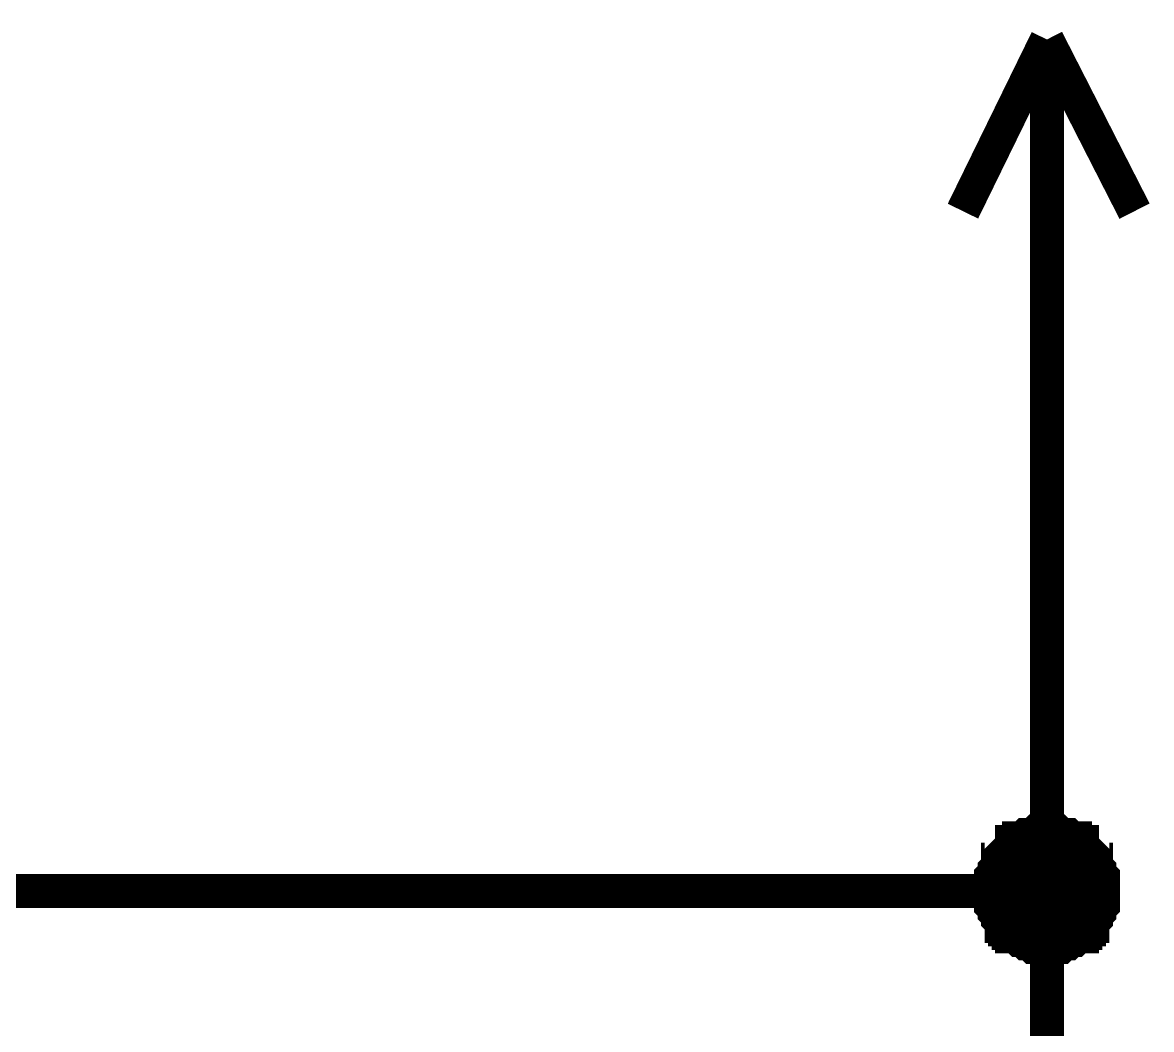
# Model space of a CAD drawing. Extents: x 260 to 1101, y 70 to 664.
# Drawn here: x 917.41 to 927.42, y 505.55 to 514.47 of the extents above; entities that cross this region are included whole.
import ezdxf

# ---------------------------------------------------------------- set-up
doc = ezdxf.new("R2010")
doc.units = 0
doc.header["$MEASUREMENT"] = 0
doc.layers.add('Sheet', color=255, linetype='CONTINUOUS')

msp = doc.modelspace()

# ---------------------------------------------------------------- linework, layer by layer
at = {"layer": 'Sheet'}
for points, const_width in [([(926.49, 514.324), (925.745, 512.802)], 0.3), ([(926.49, 514.324), (927.267, 512.802)], 0.3), ([(926.49, 511.776), (926.49, 514.324)], 0.3), ([(926.49, 506.775), (926.49, 511.776)], 0.3), ([(925.993, 506.775), (925.993, 506.806), (925.993, 506.837), (925.993, 506.837), (925.993, 506.868), (925.993, 506.899), (926.025, 506.93), (926.025, 506.961), (926.025, 506.961), (926.056, 506.992), (926.056, 507.023), (926.056, 507.054), (926.087, 507.054), (926.087, 507.085), (926.118, 507.116), (926.118, 507.116), (926.149, 507.148), (926.149, 507.148), (926.18, 507.179), (926.18, 507.21), (926.211, 507.21), (926.242, 507.21), (926.242, 507.241), (926.273, 507.241), (926.304, 507.272), (926.304, 507.272), (926.335, 507.272), (926.366, 507.272), (926.397, 507.303), (926.428, 507.303), (926.428, 507.303), (926.459, 507.303), (926.49, 507.303)], 0.3), ([(925.993, 506.775), (925.993, 506.806), (925.993, 506.837), (925.993, 506.837), (925.993, 506.868), (925.993, 506.899), (926.025, 506.93), (926.025, 506.961), (926.025, 506.961), (926.056, 506.992), (926.056, 507.023), (926.056, 507.054), (926.087, 507.054), (926.087, 507.085), (926.118, 507.116), (926.118, 507.116), (926.149, 507.148), (926.149, 507.148), (926.18, 507.179), (926.18, 507.21), (926.211, 507.21), (926.242, 507.21), (926.242, 507.241), (926.273, 507.241), (926.304, 507.272), (926.304, 507.272), (926.335, 507.272), (926.366, 507.272), (926.397, 507.303), (926.428, 507.303), (926.428, 507.303), (926.459, 507.303), (926.49, 507.303)], 0.3), ([(925.993, 506.775), (925.993, 506.806), (925.993, 506.837), (925.993, 506.837), (925.993, 506.868), (925.993, 506.899), (926.025, 506.93), (926.025, 506.961), (926.025, 506.961), (926.056, 506.992), (926.056, 507.023), (926.056, 507.054), (926.087, 507.054), (926.087, 507.085), (926.118, 507.116), (926.118, 507.116), (926.149, 507.148), (926.149, 507.148), (926.18, 507.179), (926.18, 507.21), (926.211, 507.21), (926.242, 507.21), (926.242, 507.241), (926.273, 507.241), (926.304, 507.272), (926.304, 507.272), (926.335, 507.272), (926.366, 507.272), (926.397, 507.303), (926.428, 507.303), (926.428, 507.303), (926.459, 507.303), (926.49, 507.303)], 0.3), ([(925.993, 506.775), (925.993, 506.806), (925.993, 506.837), (925.993, 506.837), (925.993, 506.868), (925.993, 506.899), (926.025, 506.93), (926.025, 506.961), (926.025, 506.961), (926.056, 506.992), (926.056, 507.023), (926.056, 507.054), (926.087, 507.054), (926.087, 507.085), (926.118, 507.116), (926.118, 507.116), (926.149, 507.148), (926.149, 507.148), (926.18, 507.179), (926.18, 507.21), (926.211, 507.21), (926.242, 507.21), (926.242, 507.241), (926.273, 507.241), (926.304, 507.272), (926.304, 507.272), (926.335, 507.272), (926.366, 507.272), (926.397, 507.303), (926.428, 507.303), (926.428, 507.303), (926.459, 507.303), (926.49, 507.303)], 0.3), ([(925.993, 506.775), (925.993, 506.806), (925.993, 506.837), (925.993, 506.837), (925.993, 506.868), (925.993, 506.899), (926.025, 506.93), (926.025, 506.961), (926.025, 506.961), (926.056, 506.992), (926.056, 507.023), (926.056, 507.054), (926.087, 507.054), (926.087, 507.085), (926.118, 507.116), (926.118, 507.116), (926.149, 507.148), (926.149, 507.148), (926.18, 507.179), (926.18, 507.21), (926.211, 507.21), (926.242, 507.21), (926.242, 507.241), (926.273, 507.241), (926.304, 507.272), (926.304, 507.272), (926.335, 507.272), (926.366, 507.272), (926.397, 507.303), (926.428, 507.303), (926.428, 507.303), (926.459, 507.303), (926.49, 507.303)], 0.3), ([(925.993, 506.775), (925.993, 506.806), (925.993, 506.837), (925.993, 506.837), (925.993, 506.868), (925.993, 506.899), (926.025, 506.93), (926.025, 506.961), (926.025, 506.961), (926.056, 506.992), (926.056, 507.023), (926.056, 507.054), (926.087, 507.054), (926.087, 507.085), (926.118, 507.116), (926.118, 507.116), (926.149, 507.148), (926.149, 507.148), (926.18, 507.179), (926.18, 507.21), (926.211, 507.21), (926.242, 507.21), (926.242, 507.241), (926.273, 507.241), (926.304, 507.272), (926.304, 507.272), (926.335, 507.272), (926.366, 507.272), (926.397, 507.303), (926.428, 507.303), (926.428, 507.303), (926.459, 507.303), (926.49, 507.303)], 0.3), ([(926.49, 507.303), (926.49, 507.303)], 0.3), ([(926.49, 507.303), (926.521, 507.303), (926.552, 507.303), (926.552, 507.303), (926.584, 507.303), (926.615, 507.272), (926.646, 507.272), (926.677, 507.272), (926.677, 507.272), (926.708, 507.241), (926.739, 507.241), (926.739, 507.21), (926.77, 507.21), (926.801, 507.21), (926.801, 507.179), (926.832, 507.148), (926.832, 507.148), (926.863, 507.116), (926.863, 507.116), (926.894, 507.085), (926.894, 507.054), (926.925, 507.054), (926.925, 507.023), (926.925, 506.992), (926.956, 506.961), (926.956, 506.961), (926.956, 506.93), (926.987, 506.899), (926.987, 506.868), (926.987, 506.837), (926.987, 506.837), (926.987, 506.806), (926.987, 506.775)], 0.3), ([(926.49, 507.303), (926.49, 507.303)], 0.3), ([(926.49, 507.303), (926.521, 507.303), (926.552, 507.303), (926.552, 507.303), (926.584, 507.303), (926.615, 507.272), (926.646, 507.272), (926.677, 507.272), (926.677, 507.272), (926.708, 507.241), (926.739, 507.241), (926.739, 507.21), (926.77, 507.21), (926.801, 507.21), (926.801, 507.179), (926.832, 507.148), (926.832, 507.148), (926.863, 507.116), (926.863, 507.116), (926.894, 507.085), (926.894, 507.054), (926.925, 507.054), (926.925, 507.023), (926.925, 506.992), (926.956, 506.961), (926.956, 506.961), (926.956, 506.93), (926.987, 506.899), (926.987, 506.868), (926.987, 506.837), (926.987, 506.837), (926.987, 506.806), (926.987, 506.775)], 0.3), ([(926.49, 507.303), (926.49, 507.303)], 0.3), ([(926.49, 507.303), (926.521, 507.303), (926.552, 507.303), (926.552, 507.303), (926.584, 507.303), (926.615, 507.272), (926.646, 507.272), (926.677, 507.272), (926.677, 507.272), (926.708, 507.241), (926.739, 507.241), (926.739, 507.21), (926.77, 507.21), (926.801, 507.21), (926.801, 507.179), (926.832, 507.148), (926.832, 507.148), (926.863, 507.116), (926.863, 507.116), (926.894, 507.085), (926.894, 507.054), (926.925, 507.054), (926.925, 507.023), (926.925, 506.992), (926.956, 506.961), (926.956, 506.961), (926.956, 506.93), (926.987, 506.899), (926.987, 506.868), (926.987, 506.837), (926.987, 506.837), (926.987, 506.806), (926.987, 506.775)], 0.3), ([(926.49, 507.303), (926.49, 507.303)], 0.3), ([(926.49, 507.303), (926.521, 507.303), (926.552, 507.303), (926.552, 507.303), (926.584, 507.303), (926.615, 507.272), (926.646, 507.272), (926.677, 507.272), (926.677, 507.272), (926.708, 507.241), (926.739, 507.241), (926.739, 507.21), (926.77, 507.21), (926.801, 507.21), (926.801, 507.179), (926.832, 507.148), (926.832, 507.148), (926.863, 507.116), (926.863, 507.116), (926.894, 507.085), (926.894, 507.054), (926.925, 507.054), (926.925, 507.023), (926.925, 506.992), (926.956, 506.961), (926.956, 506.961), (926.956, 506.93), (926.987, 506.899), (926.987, 506.868), (926.987, 506.837), (926.987, 506.837), (926.987, 506.806), (926.987, 506.775)], 0.3), ([(926.49, 507.303), (926.49, 507.303)], 0.3), ([(926.49, 507.303), (926.521, 507.303), (926.552, 507.303), (926.552, 507.303), (926.584, 507.303), (926.615, 507.272), (926.646, 507.272), (926.677, 507.272), (926.677, 507.272), (926.708, 507.241), (926.739, 507.241), (926.739, 507.21), (926.77, 507.21), (926.801, 507.21), (926.801, 507.179), (926.832, 507.148), (926.832, 507.148), (926.863, 507.116), (926.863, 507.116), (926.894, 507.085), (926.894, 507.054), (926.925, 507.054), (926.925, 507.023), (926.925, 506.992), (926.956, 506.961), (926.956, 506.961), (926.956, 506.93), (926.987, 506.899), (926.987, 506.868), (926.987, 506.837), (926.987, 506.837), (926.987, 506.806), (926.987, 506.775)], 0.3), ([(926.49, 507.303), (926.49, 507.303)], 0.3), ([(926.49, 507.303), (926.521, 507.303), (926.552, 507.303), (926.552, 507.303), (926.584, 507.303), (926.615, 507.272), (926.646, 507.272), (926.677, 507.272), (926.677, 507.272), (926.708, 507.241), (926.739, 507.241), (926.739, 507.21), (926.77, 507.21), (926.801, 507.21), (926.801, 507.179), (926.832, 507.148), (926.832, 507.148), (926.863, 507.116), (926.863, 507.116), (926.894, 507.085), (926.894, 507.054), (926.925, 507.054), (926.925, 507.023), (926.925, 506.992), (926.956, 506.961), (926.956, 506.961), (926.956, 506.93), (926.987, 506.899), (926.987, 506.868), (926.987, 506.837), (926.987, 506.837), (926.987, 506.806), (926.987, 506.775)], 0.3), ([(925.993, 506.775), (925.993, 506.806), (925.993, 506.837), (925.993, 506.837), (925.993, 506.868), (925.993, 506.899), (926.025, 506.93), (926.025, 506.961), (926.025, 506.961), (926.056, 506.992), (926.056, 507.023), (926.056, 507.054), (926.087, 507.054), (926.087, 507.085), (926.118, 507.116), (926.118, 507.116), (926.149, 507.148), (926.149, 507.148), (926.18, 507.179), (926.18, 507.21), (926.211, 507.21), (926.242, 507.21), (926.242, 507.241), (926.273, 507.241), (926.304, 507.272), (926.304, 507.272), (926.335, 507.272), (926.366, 507.272), (926.397, 507.303), (926.428, 507.303), (926.428, 507.303), (926.459, 507.303), (926.49, 507.303)], 0.0991), ([(925.993, 506.775), (925.993, 506.806), (925.993, 506.837), (925.993, 506.837), (925.993, 506.868), (925.993, 506.899), (926.025, 506.93), (926.025, 506.961), (926.025, 506.961), (926.056, 506.992), (926.056, 507.023), (926.056, 507.054), (926.087, 507.054), (926.087, 507.085), (926.118, 507.116), (926.118, 507.116), (926.149, 507.148), (926.149, 507.148), (926.18, 507.179), (926.18, 507.21), (926.211, 507.21), (926.242, 507.21), (926.242, 507.241), (926.273, 507.241), (926.304, 507.272), (926.304, 507.272), (926.335, 507.272), (926.366, 507.272), (926.397, 507.303), (926.428, 507.303), (926.428, 507.303), (926.459, 507.303), (926.49, 507.303)], 0.0991), ([(925.993, 506.775), (925.993, 506.806), (925.993, 506.837), (925.993, 506.837), (925.993, 506.868), (925.993, 506.899), (926.025, 506.93), (926.025, 506.961), (926.025, 506.961), (926.056, 506.992), (926.056, 507.023), (926.056, 507.054), (926.087, 507.054), (926.087, 507.085), (926.118, 507.116), (926.118, 507.116), (926.149, 507.148), (926.149, 507.148), (926.18, 507.179), (926.18, 507.21), (926.211, 507.21), (926.242, 507.21), (926.242, 507.241), (926.273, 507.241), (926.304, 507.272), (926.304, 507.272), (926.335, 507.272), (926.366, 507.272), (926.397, 507.303), (926.428, 507.303), (926.428, 507.303), (926.459, 507.303), (926.49, 507.303)], 0.0991), ([(925.993, 506.775), (925.993, 506.806), (925.993, 506.837), (925.993, 506.837), (925.993, 506.868), (925.993, 506.899), (926.025, 506.93), (926.025, 506.961), (926.025, 506.961), (926.056, 506.992), (926.056, 507.023), (926.056, 507.054), (926.087, 507.054), (926.087, 507.085), (926.118, 507.116), (926.118, 507.116), (926.149, 507.148), (926.149, 507.148), (926.18, 507.179), (926.18, 507.21), (926.211, 507.21), (926.242, 507.21), (926.242, 507.241), (926.273, 507.241), (926.304, 507.272), (926.304, 507.272), (926.335, 507.272), (926.366, 507.272), (926.397, 507.303), (926.428, 507.303), (926.428, 507.303), (926.459, 507.303), (926.49, 507.303)], 0.0991), ([(925.993, 506.775), (925.993, 506.806), (925.993, 506.837), (925.993, 506.837), (925.993, 506.868), (925.993, 506.899), (926.025, 506.93), (926.025, 506.961), (926.025, 506.961), (926.056, 506.992), (926.056, 507.023), (926.056, 507.054), (926.087, 507.054), (926.087, 507.085), (926.118, 507.116), (926.118, 507.116), (926.149, 507.148), (926.149, 507.148), (926.18, 507.179), (926.18, 507.21), (926.211, 507.21), (926.242, 507.21), (926.242, 507.241), (926.273, 507.241), (926.304, 507.272), (926.304, 507.272), (926.335, 507.272), (926.366, 507.272), (926.397, 507.303), (926.428, 507.303), (926.428, 507.303), (926.459, 507.303), (926.49, 507.303)], 0.0991), ([(925.993, 506.775), (925.993, 506.806), (925.993, 506.837), (925.993, 506.837), (925.993, 506.868), (925.993, 506.899), (926.025, 506.93), (926.025, 506.961), (926.025, 506.961), (926.056, 506.992), (926.056, 507.023), (926.056, 507.054), (926.087, 507.054), (926.087, 507.085), (926.118, 507.116), (926.118, 507.116), (926.149, 507.148), (926.149, 507.148), (926.18, 507.179), (926.18, 507.21), (926.211, 507.21), (926.242, 507.21), (926.242, 507.241), (926.273, 507.241), (926.304, 507.272), (926.304, 507.272), (926.335, 507.272), (926.366, 507.272), (926.397, 507.303), (926.428, 507.303), (926.428, 507.303), (926.459, 507.303), (926.49, 507.303)], 0.0991), ([(926.49, 507.303), (926.49, 507.303)], 0.0991), ([(926.49, 507.303), (926.521, 507.303), (926.552, 507.303), (926.552, 507.303), (926.584, 507.303), (926.615, 507.272), (926.646, 507.272), (926.677, 507.272), (926.677, 507.272), (926.708, 507.241), (926.739, 507.241), (926.739, 507.21), (926.77, 507.21), (926.801, 507.21), (926.801, 507.179), (926.832, 507.148), (926.832, 507.148), (926.863, 507.116), (926.863, 507.116), (926.894, 507.085), (926.894, 507.054), (926.925, 507.054), (926.925, 507.023), (926.925, 506.992), (926.956, 506.961), (926.956, 506.961), (926.956, 506.93), (926.987, 506.899), (926.987, 506.868), (926.987, 506.837), (926.987, 506.837), (926.987, 506.806), (926.987, 506.775)], 0.0991), ([(926.49, 507.303), (926.49, 507.303)], 0.0991), ([(926.49, 507.303), (926.521, 507.303), (926.552, 507.303), (926.552, 507.303), (926.584, 507.303), (926.615, 507.272), (926.646, 507.272), (926.677, 507.272), (926.677, 507.272), (926.708, 507.241), (926.739, 507.241), (926.739, 507.21), (926.77, 507.21), (926.801, 507.21), (926.801, 507.179), (926.832, 507.148), (926.832, 507.148), (926.863, 507.116), (926.863, 507.116), (926.894, 507.085), (926.894, 507.054), (926.925, 507.054), (926.925, 507.023), (926.925, 506.992), (926.956, 506.961), (926.956, 506.961), (926.956, 506.93), (926.987, 506.899), (926.987, 506.868), (926.987, 506.837), (926.987, 506.837), (926.987, 506.806), (926.987, 506.775)], 0.0991), ([(926.49, 507.303), (926.49, 507.303)], 0.0991), ([(926.49, 507.303), (926.521, 507.303), (926.552, 507.303), (926.552, 507.303), (926.584, 507.303), (926.615, 507.272), (926.646, 507.272), (926.677, 507.272), (926.677, 507.272), (926.708, 507.241), (926.739, 507.241), (926.739, 507.21), (926.77, 507.21), (926.801, 507.21), (926.801, 507.179), (926.832, 507.148), (926.832, 507.148), (926.863, 507.116), (926.863, 507.116), (926.894, 507.085), (926.894, 507.054), (926.925, 507.054), (926.925, 507.023), (926.925, 506.992), (926.956, 506.961), (926.956, 506.961), (926.956, 506.93), (926.987, 506.899), (926.987, 506.868), (926.987, 506.837), (926.987, 506.837), (926.987, 506.806), (926.987, 506.775)], 0.0991), ([(926.49, 507.303), (926.49, 507.303)], 0.0991), ([(926.49, 507.303), (926.521, 507.303), (926.552, 507.303), (926.552, 507.303), (926.584, 507.303), (926.615, 507.272), (926.646, 507.272), (926.677, 507.272), (926.677, 507.272), (926.708, 507.241), (926.739, 507.241), (926.739, 507.21), (926.77, 507.21), (926.801, 507.21), (926.801, 507.179), (926.832, 507.148), (926.832, 507.148), (926.863, 507.116), (926.863, 507.116), (926.894, 507.085), (926.894, 507.054), (926.925, 507.054), (926.925, 507.023), (926.925, 506.992), (926.956, 506.961), (926.956, 506.961), (926.956, 506.93), (926.987, 506.899), (926.987, 506.868), (926.987, 506.837), (926.987, 506.837), (926.987, 506.806), (926.987, 506.775)], 0.0991), ([(926.49, 507.303), (926.49, 507.303)], 0.0991), ([(926.49, 507.303), (926.521, 507.303), (926.552, 507.303), (926.552, 507.303), (926.584, 507.303), (926.615, 507.272), (926.646, 507.272), (926.677, 507.272), (926.677, 507.272), (926.708, 507.241), (926.739, 507.241), (926.739, 507.21), (926.77, 507.21), (926.801, 507.21), (926.801, 507.179), (926.832, 507.148), (926.832, 507.148), (926.863, 507.116), (926.863, 507.116), (926.894, 507.085), (926.894, 507.054), (926.925, 507.054), (926.925, 507.023), (926.925, 506.992), (926.956, 506.961), (926.956, 506.961), (926.956, 506.93), (926.987, 506.899), (926.987, 506.868), (926.987, 506.837), (926.987, 506.837), (926.987, 506.806), (926.987, 506.775)], 0.0991), ([(926.49, 507.303), (926.49, 507.303)], 0.0991), ([(926.49, 507.303), (926.521, 507.303), (926.552, 507.303), (926.552, 507.303), (926.584, 507.303), (926.615, 507.272), (926.646, 507.272), (926.677, 507.272), (926.677, 507.272), (926.708, 507.241), (926.739, 507.241), (926.739, 507.21), (926.77, 507.21), (926.801, 507.21), (926.801, 507.179), (926.832, 507.148), (926.832, 507.148), (926.863, 507.116), (926.863, 507.116), (926.894, 507.085), (926.894, 507.054), (926.925, 507.054), (926.925, 507.023), (926.925, 506.992), (926.956, 506.961), (926.956, 506.961), (926.956, 506.93), (926.987, 506.899), (926.987, 506.868), (926.987, 506.837), (926.987, 506.837), (926.987, 506.806), (926.987, 506.775)], 0.0991), ([(906.49, 506.775), (926.49, 506.775)], 0.3), ([(906.49, 496.771), (926.49, 496.771), (926.49, 501.773), (926.49, 506.775)], 0.3), ([(926.49, 506.278), (926.459, 506.278), (926.428, 506.278), (926.428, 506.278), (926.397, 506.278), (926.366, 506.278), (926.335, 506.309), (926.304, 506.309), (926.304, 506.309), (926.273, 506.34), (926.242, 506.34), (926.242, 506.34), (926.211, 506.371), (926.18, 506.371), (926.18, 506.402), (926.149, 506.402), (926.149, 506.433), (926.118, 506.433), (926.118, 506.464), (926.087, 506.464), (926.087, 506.495), (926.056, 506.526), (926.056, 506.526), (926.056, 506.557), (926.025, 506.588), (926.025, 506.588), (926.025, 506.619), (925.993, 506.65), (925.993, 506.681), (925.993, 506.713), (925.993, 506.713), (925.993, 506.744), (925.993, 506.775)], 0.3), ([(925.993, 506.775), (925.993, 506.775)], 0.3), ([(926.49, 506.278), (926.459, 506.278), (926.428, 506.278), (926.428, 506.278), (926.397, 506.278), (926.366, 506.278), (926.335, 506.309), (926.304, 506.309), (926.304, 506.309), (926.273, 506.34), (926.242, 506.34), (926.242, 506.34), (926.211, 506.371), (926.18, 506.371), (926.18, 506.402), (926.149, 506.402), (926.149, 506.433), (926.118, 506.433), (926.118, 506.464), (926.087, 506.464), (926.087, 506.495), (926.056, 506.526), (926.056, 506.526), (926.056, 506.557), (926.025, 506.588), (926.025, 506.588), (926.025, 506.619), (925.993, 506.65), (925.993, 506.681), (925.993, 506.713), (925.993, 506.713), (925.993, 506.744), (925.993, 506.775)], 0.3), ([(925.993, 506.775), (925.993, 506.775)], 0.3), ([(926.49, 506.278), (926.459, 506.278), (926.428, 506.278), (926.428, 506.278), (926.397, 506.278), (926.366, 506.278), (926.335, 506.309), (926.304, 506.309), (926.304, 506.309), (926.273, 506.34), (926.242, 506.34), (926.242, 506.34), (926.211, 506.371), (926.18, 506.371), (926.18, 506.402), (926.149, 506.402), (926.149, 506.433), (926.118, 506.433), (926.118, 506.464), (926.087, 506.464), (926.087, 506.495), (926.056, 506.526), (926.056, 506.526), (926.056, 506.557), (926.025, 506.588), (926.025, 506.588), (926.025, 506.619), (925.993, 506.65), (925.993, 506.681), (925.993, 506.713), (925.993, 506.713), (925.993, 506.744), (925.993, 506.775)], 0.3), ([(925.993, 506.775), (925.993, 506.775)], 0.3), ([(926.49, 506.278), (926.459, 506.278), (926.428, 506.278), (926.428, 506.278), (926.397, 506.278), (926.366, 506.278), (926.335, 506.309), (926.304, 506.309), (926.304, 506.309), (926.273, 506.34), (926.242, 506.34), (926.242, 506.34), (926.211, 506.371), (926.18, 506.371), (926.18, 506.402), (926.149, 506.402), (926.149, 506.433), (926.118, 506.433), (926.118, 506.464), (926.087, 506.464), (926.087, 506.495), (926.056, 506.526), (926.056, 506.526), (926.056, 506.557), (926.025, 506.588), (926.025, 506.588), (926.025, 506.619), (925.993, 506.65), (925.993, 506.681), (925.993, 506.713), (925.993, 506.713), (925.993, 506.744), (925.993, 506.775)], 0.3), ([(925.993, 506.775), (925.993, 506.775)], 0.3), ([(926.49, 506.278), (926.459, 506.278), (926.428, 506.278), (926.428, 506.278), (926.397, 506.278), (926.366, 506.278), (926.335, 506.309), (926.304, 506.309), (926.304, 506.309), (926.273, 506.34), (926.242, 506.34), (926.242, 506.34), (926.211, 506.371), (926.18, 506.371), (926.18, 506.402), (926.149, 506.402), (926.149, 506.433), (926.118, 506.433), (926.118, 506.464), (926.087, 506.464), (926.087, 506.495), (926.056, 506.526), (926.056, 506.526), (926.056, 506.557), (926.025, 506.588), (926.025, 506.588), (926.025, 506.619), (925.993, 506.65), (925.993, 506.681), (925.993, 506.713), (925.993, 506.713), (925.993, 506.744), (925.993, 506.775)], 0.3), ([(925.993, 506.775), (925.993, 506.775)], 0.3), ([(926.49, 506.278), (926.459, 506.278), (926.428, 506.278), (926.428, 506.278), (926.397, 506.278), (926.366, 506.278), (926.335, 506.309), (926.304, 506.309), (926.304, 506.309), (926.273, 506.34), (926.242, 506.34), (926.242, 506.34), (926.211, 506.371), (926.18, 506.371), (926.18, 506.402), (926.149, 506.402), (926.149, 506.433), (926.118, 506.433), (926.118, 506.464), (926.087, 506.464), (926.087, 506.495), (926.056, 506.526), (926.056, 506.526), (926.056, 506.557), (926.025, 506.588), (926.025, 506.588), (926.025, 506.619), (925.993, 506.65), (925.993, 506.681), (925.993, 506.713), (925.993, 506.713), (925.993, 506.744), (925.993, 506.775)], 0.3), ([(925.993, 506.775), (925.993, 506.775)], 0.3), ([(926.987, 506.775), (926.987, 506.744), (926.987, 506.713), (926.987, 506.713), (926.987, 506.681), (926.987, 506.65), (926.956, 506.619), (926.956, 506.588), (926.956, 506.588), (926.925, 506.557), (926.925, 506.526), (926.925, 506.526), (926.894, 506.495), (926.894, 506.464), (926.863, 506.464), (926.863, 506.433), (926.832, 506.433), (926.832, 506.402), (926.801, 506.402), (926.801, 506.371), (926.77, 506.371), (926.739, 506.34), (926.739, 506.34), (926.708, 506.34), (926.677, 506.309), (926.677, 506.309), (926.646, 506.309), (926.615, 506.278), (926.584, 506.278), (926.552, 506.278), (926.552, 506.278), (926.521, 506.278), (926.49, 506.278)], 0.3), ([(926.987, 506.775), (926.987, 506.744), (926.987, 506.713), (926.987, 506.713), (926.987, 506.681), (926.987, 506.65), (926.956, 506.619), (926.956, 506.588), (926.956, 506.588), (926.925, 506.557), (926.925, 506.526), (926.925, 506.526), (926.894, 506.495), (926.894, 506.464), (926.863, 506.464), (926.863, 506.433), (926.832, 506.433), (926.832, 506.402), (926.801, 506.402), (926.801, 506.371), (926.77, 506.371), (926.739, 506.34), (926.739, 506.34), (926.708, 506.34), (926.677, 506.309), (926.677, 506.309), (926.646, 506.309), (926.615, 506.278), (926.584, 506.278), (926.552, 506.278), (926.552, 506.278), (926.521, 506.278), (926.49, 506.278)], 0.3), ([(926.987, 506.775), (926.987, 506.744), (926.987, 506.713), (926.987, 506.713), (926.987, 506.681), (926.987, 506.65), (926.956, 506.619), (926.956, 506.588), (926.956, 506.588), (926.925, 506.557), (926.925, 506.526), (926.925, 506.526), (926.894, 506.495), (926.894, 506.464), (926.863, 506.464), (926.863, 506.433), (926.832, 506.433), (926.832, 506.402), (926.801, 506.402), (926.801, 506.371), (926.77, 506.371), (926.739, 506.34), (926.739, 506.34), (926.708, 506.34), (926.677, 506.309), (926.677, 506.309), (926.646, 506.309), (926.615, 506.278), (926.584, 506.278), (926.552, 506.278), (926.552, 506.278), (926.521, 506.278), (926.49, 506.278)], 0.3), ([(926.987, 506.775), (926.987, 506.744), (926.987, 506.713), (926.987, 506.713), (926.987, 506.681), (926.987, 506.65), (926.956, 506.619), (926.956, 506.588), (926.956, 506.588), (926.925, 506.557), (926.925, 506.526), (926.925, 506.526), (926.894, 506.495), (926.894, 506.464), (926.863, 506.464), (926.863, 506.433), (926.832, 506.433), (926.832, 506.402), (926.801, 506.402), (926.801, 506.371), (926.77, 506.371), (926.739, 506.34), (926.739, 506.34), (926.708, 506.34), (926.677, 506.309), (926.677, 506.309), (926.646, 506.309), (926.615, 506.278), (926.584, 506.278), (926.552, 506.278), (926.552, 506.278), (926.521, 506.278), (926.49, 506.278)], 0.3), ([(926.987, 506.775), (926.987, 506.744), (926.987, 506.713), (926.987, 506.713), (926.987, 506.681), (926.987, 506.65), (926.956, 506.619), (926.956, 506.588), (926.956, 506.588), (926.925, 506.557), (926.925, 506.526), (926.925, 506.526), (926.894, 506.495), (926.894, 506.464), (926.863, 506.464), (926.863, 506.433), (926.832, 506.433), (926.832, 506.402), (926.801, 506.402), (926.801, 506.371), (926.77, 506.371), (926.739, 506.34), (926.739, 506.34), (926.708, 506.34), (926.677, 506.309), (926.677, 506.309), (926.646, 506.309), (926.615, 506.278), (926.584, 506.278), (926.552, 506.278), (926.552, 506.278), (926.521, 506.278), (926.49, 506.278)], 0.3), ([(926.987, 506.775), (926.987, 506.744), (926.987, 506.713), (926.987, 506.713), (926.987, 506.681), (926.987, 506.65), (926.956, 506.619), (926.956, 506.588), (926.956, 506.588), (926.925, 506.557), (926.925, 506.526), (926.925, 506.526), (926.894, 506.495), (926.894, 506.464), (926.863, 506.464), (926.863, 506.433), (926.832, 506.433), (926.832, 506.402), (926.801, 506.402), (926.801, 506.371), (926.77, 506.371), (926.739, 506.34), (926.739, 506.34), (926.708, 506.34), (926.677, 506.309), (926.677, 506.309), (926.646, 506.309), (926.615, 506.278), (926.584, 506.278), (926.552, 506.278), (926.552, 506.278), (926.521, 506.278), (926.49, 506.278)], 0.3), ([(926.987, 506.775), (926.987, 506.775), (926.987, 506.775), (926.987, 506.775), (926.987, 506.775), (926.987, 506.775), (926.987, 506.775), (926.987, 506.775), (926.987, 506.775), (926.987, 506.775), (926.987, 506.775), (926.987, 506.775), (926.987, 506.775), (926.987, 506.775), (926.987, 506.775), (926.987, 506.775), (926.987, 506.775), (926.987, 506.775), (926.987, 506.775), (926.987, 506.775), (926.987, 506.775), (926.987, 506.775), (926.987, 506.775), (926.987, 506.775), (926.987, 506.775), (926.987, 506.775), (926.987, 506.775), (926.987, 506.775), (926.987, 506.775), (926.987, 506.775), (926.987, 506.775), (926.987, 506.775), (926.987, 506.775)], 0.3), ([(926.987, 506.775), (926.987, 506.775)], 0.3), ([(926.987, 506.775), (926.987, 506.775), (926.987, 506.775), (926.987, 506.775), (926.987, 506.775), (926.987, 506.775), (926.987, 506.775), (926.987, 506.775), (926.987, 506.775), (926.987, 506.775), (926.987, 506.775), (926.987, 506.775), (926.987, 506.775), (926.987, 506.775), (926.987, 506.775), (926.987, 506.775), (926.987, 506.775), (926.987, 506.775), (926.987, 506.775), (926.987, 506.775), (926.987, 506.775), (926.987, 506.775), (926.987, 506.775), (926.987, 506.775), (926.987, 506.775), (926.987, 506.775), (926.987, 506.775), (926.987, 506.775), (926.987, 506.775), (926.987, 506.775), (926.987, 506.775), (926.987, 506.775), (926.987, 506.775)], 0.3), ([(926.987, 506.775), (926.987, 506.775)], 0.3), ([(926.987, 506.775), (926.987, 506.775), (926.987, 506.775), (926.987, 506.775), (926.987, 506.775), (926.987, 506.775), (926.987, 506.775), (926.987, 506.775), (926.987, 506.775), (926.987, 506.775), (926.987, 506.775), (926.987, 506.775), (926.987, 506.775), (926.987, 506.775), (926.987, 506.775), (926.987, 506.775), (926.987, 506.775), (926.987, 506.775), (926.987, 506.775), (926.987, 506.775), (926.987, 506.775), (926.987, 506.775), (926.987, 506.775), (926.987, 506.775), (926.987, 506.775), (926.987, 506.775), (926.987, 506.775), (926.987, 506.775), (926.987, 506.775), (926.987, 506.775), (926.987, 506.775), (926.987, 506.775), (926.987, 506.775)], 0.3), ([(926.987, 506.775), (926.987, 506.775)], 0.3), ([(926.987, 506.775), (926.987, 506.775), (926.987, 506.775), (926.987, 506.775), (926.987, 506.775), (926.987, 506.775), (926.987, 506.775), (926.987, 506.775), (926.987, 506.775), (926.987, 506.775), (926.987, 506.775), (926.987, 506.775), (926.987, 506.775), (926.987, 506.775), (926.987, 506.775), (926.987, 506.775), (926.987, 506.775), (926.987, 506.775), (926.987, 506.775), (926.987, 506.775), (926.987, 506.775), (926.987, 506.775), (926.987, 506.775), (926.987, 506.775), (926.987, 506.775), (926.987, 506.775), (926.987, 506.775), (926.987, 506.775), (926.987, 506.775), (926.987, 506.775), (926.987, 506.775), (926.987, 506.775), (926.987, 506.775)], 0.3), ([(926.987, 506.775), (926.987, 506.775)], 0.3), ([(926.987, 506.775), (926.987, 506.775), (926.987, 506.775), (926.987, 506.775), (926.987, 506.775), (926.987, 506.775), (926.987, 506.775), (926.987, 506.775), (926.987, 506.775), (926.987, 506.775), (926.987, 506.775), (926.987, 506.775), (926.987, 506.775), (926.987, 506.775), (926.987, 506.775), (926.987, 506.775), (926.987, 506.775), (926.987, 506.775), (926.987, 506.775), (926.987, 506.775), (926.987, 506.775), (926.987, 506.775), (926.987, 506.775), (926.987, 506.775), (926.987, 506.775), (926.987, 506.775), (926.987, 506.775), (926.987, 506.775), (926.987, 506.775), (926.987, 506.775), (926.987, 506.775), (926.987, 506.775), (926.987, 506.775)], 0.3), ([(926.987, 506.775), (926.987, 506.775)], 0.3), ([(926.987, 506.775), (926.987, 506.775), (926.987, 506.775), (926.987, 506.775), (926.987, 506.775), (926.987, 506.775), (926.987, 506.775), (926.987, 506.775), (926.987, 506.775), (926.987, 506.775), (926.987, 506.775), (926.987, 506.775), (926.987, 506.775), (926.987, 506.775), (926.987, 506.775), (926.987, 506.775), (926.987, 506.775), (926.987, 506.775), (926.987, 506.775), (926.987, 506.775), (926.987, 506.775), (926.987, 506.775), (926.987, 506.775), (926.987, 506.775), (926.987, 506.775), (926.987, 506.775), (926.987, 506.775), (926.987, 506.775), (926.987, 506.775), (926.987, 506.775), (926.987, 506.775), (926.987, 506.775), (926.987, 506.775)], 0.3), ([(926.987, 506.775), (926.987, 506.775)], 0.3), ([(926.49, 506.278), (926.459, 506.278), (926.428, 506.278), (926.428, 506.278), (926.397, 506.278), (926.366, 506.278), (926.335, 506.309), (926.304, 506.309), (926.304, 506.309), (926.273, 506.34), (926.242, 506.34), (926.242, 506.34), (926.211, 506.371), (926.18, 506.371), (926.18, 506.402), (926.149, 506.402), (926.149, 506.433), (926.118, 506.433), (926.118, 506.464), (926.087, 506.464), (926.087, 506.495), (926.056, 506.526), (926.056, 506.526), (926.056, 506.557), (926.025, 506.588), (926.025, 506.588), (926.025, 506.619), (925.993, 506.65), (925.993, 506.681), (925.993, 506.713), (925.993, 506.713), (925.993, 506.744), (925.993, 506.775)], 0.0991), ([(925.993, 506.775), (925.993, 506.775)], 0.0991), ([(926.49, 506.278), (926.459, 506.278), (926.428, 506.278), (926.428, 506.278), (926.397, 506.278), (926.366, 506.278), (926.335, 506.309), (926.304, 506.309), (926.304, 506.309), (926.273, 506.34), (926.242, 506.34), (926.242, 506.34), (926.211, 506.371), (926.18, 506.371), (926.18, 506.402), (926.149, 506.402), (926.149, 506.433), (926.118, 506.433), (926.118, 506.464), (926.087, 506.464), (926.087, 506.495), (926.056, 506.526), (926.056, 506.526), (926.056, 506.557), (926.025, 506.588), (926.025, 506.588), (926.025, 506.619), (925.993, 506.65), (925.993, 506.681), (925.993, 506.713), (925.993, 506.713), (925.993, 506.744), (925.993, 506.775)], 0.0991), ([(925.993, 506.775), (925.993, 506.775)], 0.0991), ([(926.49, 506.278), (926.459, 506.278), (926.428, 506.278), (926.428, 506.278), (926.397, 506.278), (926.366, 506.278), (926.335, 506.309), (926.304, 506.309), (926.304, 506.309), (926.273, 506.34), (926.242, 506.34), (926.242, 506.34), (926.211, 506.371), (926.18, 506.371), (926.18, 506.402), (926.149, 506.402), (926.149, 506.433), (926.118, 506.433), (926.118, 506.464), (926.087, 506.464), (926.087, 506.495), (926.056, 506.526), (926.056, 506.526), (926.056, 506.557), (926.025, 506.588), (926.025, 506.588), (926.025, 506.619), (925.993, 506.65), (925.993, 506.681), (925.993, 506.713), (925.993, 506.713), (925.993, 506.744), (925.993, 506.775)], 0.0991), ([(925.993, 506.775), (925.993, 506.775)], 0.0991), ([(926.49, 506.278), (926.459, 506.278), (926.428, 506.278), (926.428, 506.278), (926.397, 506.278), (926.366, 506.278), (926.335, 506.309), (926.304, 506.309), (926.304, 506.309), (926.273, 506.34), (926.242, 506.34), (926.242, 506.34), (926.211, 506.371), (926.18, 506.371), (926.18, 506.402), (926.149, 506.402), (926.149, 506.433), (926.118, 506.433), (926.118, 506.464), (926.087, 506.464), (926.087, 506.495), (926.056, 506.526), (926.056, 506.526), (926.056, 506.557), (926.025, 506.588), (926.025, 506.588), (926.025, 506.619), (925.993, 506.65), (925.993, 506.681), (925.993, 506.713), (925.993, 506.713), (925.993, 506.744), (925.993, 506.775)], 0.0991), ([(925.993, 506.775), (925.993, 506.775)], 0.0991), ([(926.49, 506.278), (926.459, 506.278), (926.428, 506.278), (926.428, 506.278), (926.397, 506.278), (926.366, 506.278), (926.335, 506.309), (926.304, 506.309), (926.304, 506.309), (926.273, 506.34), (926.242, 506.34), (926.242, 506.34), (926.211, 506.371), (926.18, 506.371), (926.18, 506.402), (926.149, 506.402), (926.149, 506.433), (926.118, 506.433), (926.118, 506.464), (926.087, 506.464), (926.087, 506.495), (926.056, 506.526), (926.056, 506.526), (926.056, 506.557), (926.025, 506.588), (926.025, 506.588), (926.025, 506.619), (925.993, 506.65), (925.993, 506.681), (925.993, 506.713), (925.993, 506.713), (925.993, 506.744), (925.993, 506.775)], 0.0991), ([(925.993, 506.775), (925.993, 506.775)], 0.0991), ([(926.49, 506.278), (926.459, 506.278), (926.428, 506.278), (926.428, 506.278), (926.397, 506.278), (926.366, 506.278), (926.335, 506.309), (926.304, 506.309), (926.304, 506.309), (926.273, 506.34), (926.242, 506.34), (926.242, 506.34), (926.211, 506.371), (926.18, 506.371), (926.18, 506.402), (926.149, 506.402), (926.149, 506.433), (926.118, 506.433), (926.118, 506.464), (926.087, 506.464), (926.087, 506.495), (926.056, 506.526), (926.056, 506.526), (926.056, 506.557), (926.025, 506.588), (926.025, 506.588), (926.025, 506.619), (925.993, 506.65), (925.993, 506.681), (925.993, 506.713), (925.993, 506.713), (925.993, 506.744), (925.993, 506.775)], 0.0991), ([(925.993, 506.775), (925.993, 506.775)], 0.0991), ([(926.987, 506.775), (926.987, 506.744), (926.987, 506.713), (926.987, 506.713), (926.987, 506.681), (926.987, 506.65), (926.956, 506.619), (926.956, 506.588), (926.956, 506.588), (926.925, 506.557), (926.925, 506.526), (926.925, 506.526), (926.894, 506.495), (926.894, 506.464), (926.863, 506.464), (926.863, 506.433), (926.832, 506.433), (926.832, 506.402), (926.801, 506.402), (926.801, 506.371), (926.77, 506.371), (926.739, 506.34), (926.739, 506.34), (926.708, 506.34), (926.677, 506.309), (926.677, 506.309), (926.646, 506.309), (926.615, 506.278), (926.584, 506.278), (926.552, 506.278), (926.552, 506.278), (926.521, 506.278), (926.49, 506.278)], 0.0991), ([(926.987, 506.775), (926.987, 506.744), (926.987, 506.713), (926.987, 506.713), (926.987, 506.681), (926.987, 506.65), (926.956, 506.619), (926.956, 506.588), (926.956, 506.588), (926.925, 506.557), (926.925, 506.526), (926.925, 506.526), (926.894, 506.495), (926.894, 506.464), (926.863, 506.464), (926.863, 506.433), (926.832, 506.433), (926.832, 506.402), (926.801, 506.402), (926.801, 506.371), (926.77, 506.371), (926.739, 506.34), (926.739, 506.34), (926.708, 506.34), (926.677, 506.309), (926.677, 506.309), (926.646, 506.309), (926.615, 506.278), (926.584, 506.278), (926.552, 506.278), (926.552, 506.278), (926.521, 506.278), (926.49, 506.278)], 0.0991), ([(926.987, 506.775), (926.987, 506.744), (926.987, 506.713), (926.987, 506.713), (926.987, 506.681), (926.987, 506.65), (926.956, 506.619), (926.956, 506.588), (926.956, 506.588), (926.925, 506.557), (926.925, 506.526), (926.925, 506.526), (926.894, 506.495), (926.894, 506.464), (926.863, 506.464), (926.863, 506.433), (926.832, 506.433), (926.832, 506.402), (926.801, 506.402), (926.801, 506.371), (926.77, 506.371), (926.739, 506.34), (926.739, 506.34), (926.708, 506.34), (926.677, 506.309), (926.677, 506.309), (926.646, 506.309), (926.615, 506.278), (926.584, 506.278), (926.552, 506.278), (926.552, 506.278), (926.521, 506.278), (926.49, 506.278)], 0.0991), ([(926.987, 506.775), (926.987, 506.744), (926.987, 506.713), (926.987, 506.713), (926.987, 506.681), (926.987, 506.65), (926.956, 506.619), (926.956, 506.588), (926.956, 506.588), (926.925, 506.557), (926.925, 506.526), (926.925, 506.526), (926.894, 506.495), (926.894, 506.464), (926.863, 506.464), (926.863, 506.433), (926.832, 506.433), (926.832, 506.402), (926.801, 506.402), (926.801, 506.371), (926.77, 506.371), (926.739, 506.34), (926.739, 506.34), (926.708, 506.34), (926.677, 506.309), (926.677, 506.309), (926.646, 506.309), (926.615, 506.278), (926.584, 506.278), (926.552, 506.278), (926.552, 506.278), (926.521, 506.278), (926.49, 506.278)], 0.0991), ([(926.987, 506.775), (926.987, 506.744), (926.987, 506.713), (926.987, 506.713), (926.987, 506.681), (926.987, 506.65), (926.956, 506.619), (926.956, 506.588), (926.956, 506.588), (926.925, 506.557), (926.925, 506.526), (926.925, 506.526), (926.894, 506.495), (926.894, 506.464), (926.863, 506.464), (926.863, 506.433), (926.832, 506.433), (926.832, 506.402), (926.801, 506.402), (926.801, 506.371), (926.77, 506.371), (926.739, 506.34), (926.739, 506.34), (926.708, 506.34), (926.677, 506.309), (926.677, 506.309), (926.646, 506.309), (926.615, 506.278), (926.584, 506.278), (926.552, 506.278), (926.552, 506.278), (926.521, 506.278), (926.49, 506.278)], 0.0991), ([(926.987, 506.775), (926.987, 506.744), (926.987, 506.713), (926.987, 506.713), (926.987, 506.681), (926.987, 506.65), (926.956, 506.619), (926.956, 506.588), (926.956, 506.588), (926.925, 506.557), (926.925, 506.526), (926.925, 506.526), (926.894, 506.495), (926.894, 506.464), (926.863, 506.464), (926.863, 506.433), (926.832, 506.433), (926.832, 506.402), (926.801, 506.402), (926.801, 506.371), (926.77, 506.371), (926.739, 506.34), (926.739, 506.34), (926.708, 506.34), (926.677, 506.309), (926.677, 506.309), (926.646, 506.309), (926.615, 506.278), (926.584, 506.278), (926.552, 506.278), (926.552, 506.278), (926.521, 506.278), (926.49, 506.278)], 0.0991), ([(926.987, 506.775), (926.987, 506.775), (926.987, 506.775), (926.987, 506.775), (926.987, 506.775), (926.987, 506.775), (926.987, 506.775), (926.987, 506.775), (926.987, 506.775), (926.987, 506.775), (926.987, 506.775), (926.987, 506.775), (926.987, 506.775), (926.987, 506.775), (926.987, 506.775), (926.987, 506.775), (926.987, 506.775), (926.987, 506.775), (926.987, 506.775), (926.987, 506.775), (926.987, 506.775), (926.987, 506.775), (926.987, 506.775), (926.987, 506.775), (926.987, 506.775), (926.987, 506.775), (926.987, 506.775), (926.987, 506.775), (926.987, 506.775), (926.987, 506.775), (926.987, 506.775), (926.987, 506.775), (926.987, 506.775)], 0.0991), ([(926.987, 506.775), (926.987, 506.775)], 0.0991), ([(926.987, 506.775), (926.987, 506.775), (926.987, 506.775), (926.987, 506.775), (926.987, 506.775), (926.987, 506.775), (926.987, 506.775), (926.987, 506.775), (926.987, 506.775), (926.987, 506.775), (926.987, 506.775), (926.987, 506.775), (926.987, 506.775), (926.987, 506.775), (926.987, 506.775), (926.987, 506.775), (926.987, 506.775), (926.987, 506.775), (926.987, 506.775), (926.987, 506.775), (926.987, 506.775), (926.987, 506.775), (926.987, 506.775), (926.987, 506.775), (926.987, 506.775), (926.987, 506.775), (926.987, 506.775), (926.987, 506.775), (926.987, 506.775), (926.987, 506.775), (926.987, 506.775), (926.987, 506.775), (926.987, 506.775)], 0.0991), ([(926.987, 506.775), (926.987, 506.775)], 0.0991), ([(926.987, 506.775), (926.987, 506.775), (926.987, 506.775), (926.987, 506.775), (926.987, 506.775), (926.987, 506.775), (926.987, 506.775), (926.987, 506.775), (926.987, 506.775), (926.987, 506.775), (926.987, 506.775), (926.987, 506.775), (926.987, 506.775), (926.987, 506.775), (926.987, 506.775), (926.987, 506.775), (926.987, 506.775), (926.987, 506.775), (926.987, 506.775), (926.987, 506.775), (926.987, 506.775), (926.987, 506.775), (926.987, 506.775), (926.987, 506.775), (926.987, 506.775), (926.987, 506.775), (926.987, 506.775), (926.987, 506.775), (926.987, 506.775), (926.987, 506.775), (926.987, 506.775), (926.987, 506.775), (926.987, 506.775)], 0.0991), ([(926.987, 506.775), (926.987, 506.775)], 0.0991), ([(926.987, 506.775), (926.987, 506.775), (926.987, 506.775), (926.987, 506.775), (926.987, 506.775), (926.987, 506.775), (926.987, 506.775), (926.987, 506.775), (926.987, 506.775), (926.987, 506.775), (926.987, 506.775), (926.987, 506.775), (926.987, 506.775), (926.987, 506.775), (926.987, 506.775), (926.987, 506.775), (926.987, 506.775), (926.987, 506.775), (926.987, 506.775), (926.987, 506.775), (926.987, 506.775), (926.987, 506.775), (926.987, 506.775), (926.987, 506.775), (926.987, 506.775), (926.987, 506.775), (926.987, 506.775), (926.987, 506.775), (926.987, 506.775), (926.987, 506.775), (926.987, 506.775), (926.987, 506.775), (926.987, 506.775)], 0.0991), ([(926.987, 506.775), (926.987, 506.775)], 0.0991), ([(926.987, 506.775), (926.987, 506.775), (926.987, 506.775), (926.987, 506.775), (926.987, 506.775), (926.987, 506.775), (926.987, 506.775), (926.987, 506.775), (926.987, 506.775), (926.987, 506.775), (926.987, 506.775), (926.987, 506.775), (926.987, 506.775), (926.987, 506.775), (926.987, 506.775), (926.987, 506.775), (926.987, 506.775), (926.987, 506.775), (926.987, 506.775), (926.987, 506.775), (926.987, 506.775), (926.987, 506.775), (926.987, 506.775), (926.987, 506.775), (926.987, 506.775), (926.987, 506.775), (926.987, 506.775), (926.987, 506.775), (926.987, 506.775), (926.987, 506.775), (926.987, 506.775), (926.987, 506.775), (926.987, 506.775)], 0.0991), ([(926.987, 506.775), (926.987, 506.775)], 0.0991), ([(926.987, 506.775), (926.987, 506.775), (926.987, 506.775), (926.987, 506.775), (926.987, 506.775), (926.987, 506.775), (926.987, 506.775), (926.987, 506.775), (926.987, 506.775), (926.987, 506.775), (926.987, 506.775), (926.987, 506.775), (926.987, 506.775), (926.987, 506.775), (926.987, 506.775), (926.987, 506.775), (926.987, 506.775), (926.987, 506.775), (926.987, 506.775), (926.987, 506.775), (926.987, 506.775), (926.987, 506.775), (926.987, 506.775), (926.987, 506.775), (926.987, 506.775), (926.987, 506.775), (926.987, 506.775), (926.987, 506.775), (926.987, 506.775), (926.987, 506.775), (926.987, 506.775), (926.987, 506.775), (926.987, 506.775)], 0.0991), ([(926.987, 506.775), (926.987, 506.775)], 0.0991)]:
    msp.add_lwpolyline(points, dxfattribs=dict(at, const_width=const_width))
at = {"layer": 'Sheet', "const_width": 0.508}
msp.add_lwpolyline([(926.309, 506.797, 1), (926.817, 506.797, 1)], format="xyb", close=True, dxfattribs=at)

doc.saveas('drawing.dxf')
